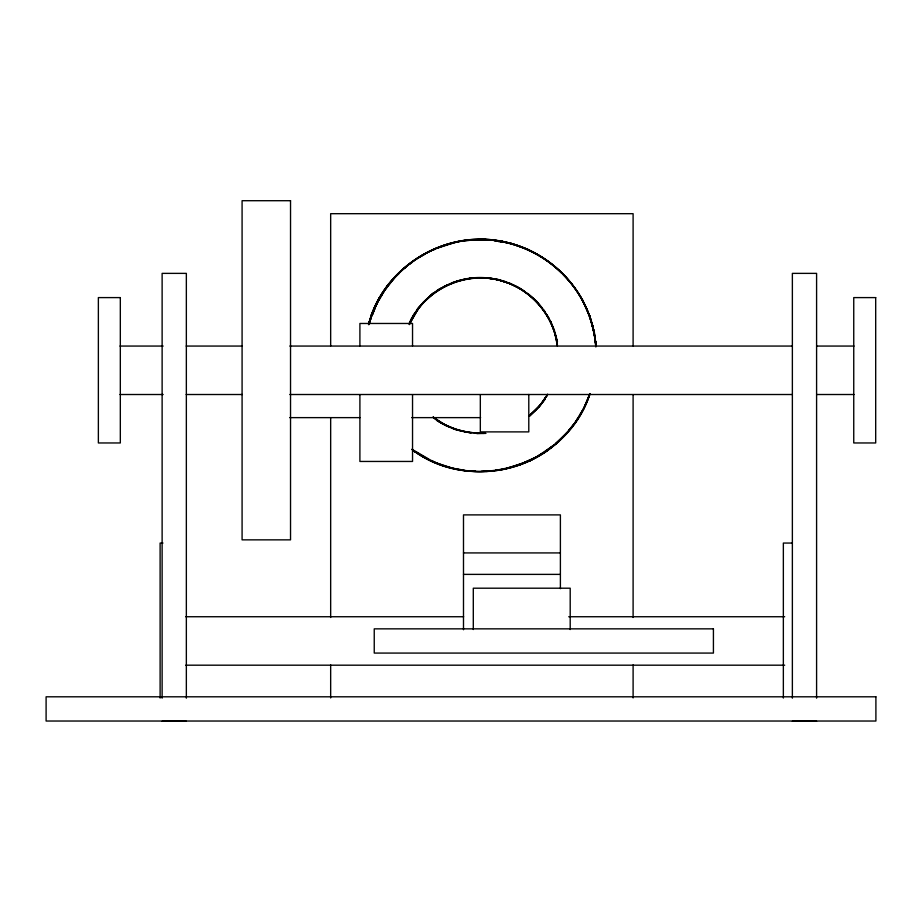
<?xml version="1.0" encoding="UTF-8"?>
<svg xmlns="http://www.w3.org/2000/svg" width="922" height="922" viewBox="0 0 922 922"><rect width="100%" height="100%" fill="white"/><g stroke="black" fill="none" stroke-linecap="round" stroke-linejoin="round"><path stroke-width="1.38" d="M369.1 324.544C381.04 277.441 425.883 241.99 474.254 239.824C525.609 236.481 575.939 271.195 590.933 320.441L594.932 336.968L595.831 346.856M368.512 324.625C382.008 270.469 438.918 232.609 494.1 240.123L495.633 240.377C543.335 246.301 585.193 284.529 593.814 332.035L592.489 325.063L592.754 326.48M368.627 324.44L371.428 314.898M368.95 324.164L371.889 314.69M589.723 394.524C583.81 412.583 572.401 428.419 558.778 441.488L557.637 442.445C519.04 477.757 456.62 481.618 414.07 451.123M369.526 322.135L370.909 318.436M374.874 307.072L368.604 323.991L374.874 307.072C391.435 270.688 427.52 244.549 467.247 240.112L468.399 240.054M589.596 394.236C581.436 418.888 563.884 439.817 542.205 453.866L541.906 454.062C503.354 478.587 450.846 477.227 413.609 450.743M368.604 323.991L368.961 323.023M589.803 393.936C567.906 465.31 471.603 495.437 412.607 449.844M372.592 314.229L375.646 306.323M372.557 314.356L375.577 306.565L372.465 314.483M589.896 393.59L583.903 407.973L575.132 422.553L568.828 430.205M590.138 393.602L583.396 409.23L579.661 415.257M409.829 323.253L418.588 308.225L409.933 323.126M409.841 323.184C421.354 297.172 448.299 279.378 476.593 277.937M411.892 317.871L411.466 318.816L414.912 313.411M409.38 324.636L412.503 317.767L409.771 323.76M409.76 322.55L411.362 319.047M595.912 346.591C593.319 298.025 556.15 254.553 509.117 242.97L508.829 242.901C453.14 227.711 390.651 260.834 371.301 315.07L379.196 298.186L378.435 299.604L388.646 283.999L378.435 299.604M379.115 299.108L372.407 313.157M408.953 323.979C419.706 299.466 443.678 281.775 470.139 278.179L469.955 278.214C504.807 273.327 540.845 294.798 553.108 327.783L556.369 338.835L557.361 345.969M547.38 395.031L539.312 406.556M382.561 293.069L383.056 292.147L374.447 308.017M546.977 395.4L538.644 407.098L529.251 415.914M376.084 305.274L377.501 302.819M378.907 300.376L383.84 291.79M412.618 316.972L415.211 312.535M578.175 417.678L574.441 423.705L563.457 436.705L556.012 443.263M547.656 394.259L543.081 401.589L535.624 410.359L529.124 416.053M412.514 316.592L413.886 314.414M416.295 311.244L421.043 305.205M412.341 318.102C429.041 287.168 467.708 271.056 501.453 280.784L501.165 280.714C530.565 288.817 553.684 315.266 557.395 345.589L554.744 332.819M379.737 297.818C395.918 270.077 423.647 249.021 455.261 242.578M547.645 394.455L541.168 403.963L529.251 415.73M541.479 404.17L529.793 416.053M543 402.096L545.271 398.972M385.419 289.462L395.065 277.268L399.191 273.385M417.47 309.412L422.288 303.396M567.018 432.395L555.908 443.263M417.332 308.974L419.014 307.014M422.725 303.269L434.008 292.839M538.644 407.098L539.704 406.037L529.101 416.248M404.343 268.544L407.432 265.64M423.094 302.404L431.577 294.533L441.119 287.998M553.799 445.165L536.835 456.839M553.88 445.13L544.741 451.792M429.79 295.974L433.686 292.608M409.748 264.026L412.076 262.413M419.037 257.572L425.169 254.08M542.367 453.336L535.267 457.773L519.754 464.723L503.377 469.321L496.347 470.22M436.959 290.534L439.137 289.151M435.092 292.159L443.782 286.696L453.175 282.57M432.764 250.323L435.299 249.067M443.424 286.88L446.893 285.186M495.333 470.358L505.152 468.929L525.298 462.245M527.638 461.138L537.549 456.482L521.449 464.054M436.567 248.433L452.702 243.224M451.515 282.939L461.323 279.839M454.35 282.051L466.878 278.836M458.015 241.898L460.77 241.218M463.812 279.251L466.359 278.847M468.895 278.432L471.43 278.029M492.532 470.762L481.238 471.338M469.344 278.513L473.217 278.018M486.516 471.465L492.129 470.75M469.298 278.548L474.404 277.937M462.176 241.08L469.229 240.423M472.041 240.146L488.994 240.216M485.813 433.386L476.835 433.547M485.617 433.259L476.651 433.409M485.41 239.501L467.247 240.112L485.41 239.501L491.057 240.146M119.975 346.061L163.159 346.061M186.186 346.061L242.325 346.061M289.819 346.061L792.148 346.061M816.615 346.061L854.037 346.061M119.975 394.512L163.159 394.512M186.186 394.512L242.325 394.512M289.819 394.512L792.148 394.512M816.615 394.512L854.037 394.512M289.715 417.631L360.041 417.631M411.708 417.631L480.604 417.631M162.975 543.058L160.117 543.058L160.117 698.058M791.906 543.058L783.354 543.058L783.354 698.058M463.489 552.923L560.392 552.923M463.489 574.383L560.392 574.383M185.76 616.737L463.628 616.737M568.724 616.737L784.691 616.737M185.76 665.188L784.691 665.188M162.122 721.292L186.348 721.292M792.367 721.292L816.592 721.292M475.568 471.326C452.933 470.623 430.528 462.752 412.307 449.302M475.176 471.234L466.716 470.635M479.475 277.995C490.066 277.672 500.554 279.977 510.419 283.734L497.949 279.758L486.574 277.937L488.107 278.19M476.397 433.19L484.085 433.386M486.367 240.123L487.381 240.146M480.742 433.19C463.72 432.96 446.502 427.67 433.133 416.951M470.255 432.844L456.448 429.917M467.143 432.13L478.587 433.248M501.165 241.322L502.329 241.437C535.936 247.949 565.878 269.777 582.37 299.765L582.923 300.987M484.257 239.466L491.299 240.239M493.985 240.527L502.329 241.437L493.869 240.469M494.653 240.515L495.068 240.561C519.778 244.088 543.784 254.945 561.337 272.889M498.583 241.645L501.384 242.025M489.709 278.064L492.475 278.444M487.335 277.914L497.442 279.62M463.927 470.162L452.748 468.272L436.579 463.005L431.519 460.47M462.464 431.323L471.292 432.867M510.811 243.42L494.1 240.123L512.321 243.811L510.811 243.42L528.329 249.655L526.854 249.136M465.748 431.784L455.975 429.352L445.349 424.961M496.624 279.02L506.501 281.925M497.949 279.758L508.944 283.204L518.003 287.606M498.71 279.839L509.682 283.4L519.996 288.54M451.457 427.877L461.196 431.104M453.036 428.626L456.609 430.067M446.916 426.091L454.073 428.961M510.073 283.365L518.245 287.145M428.984 459.214L415.58 451.365M450.247 427.474L439.944 422.276L433.663 417.839M436.855 420.409L442.399 423.659M436.993 420.559L445.868 425.757M433.259 417.274L444.116 424.224M519.317 287.848L524.699 291.375M519.305 288.24C539.278 299.915 553.477 320.545 557.28 343.364L557.142 341.924L557.395 344.482M521.045 289.266C533.826 297.115 544.049 308.697 550.711 322.101L550.146 320.879L554.445 331.643M435.472 419.061L436.74 419.994L433.375 417.309M412.007 449.429L415.349 452.068L411.984 449.383M527.926 293.496L536.569 301.194L542.332 308.098M563.342 274.906C581.217 292.516 591.97 316.569 595.405 341.29L595.704 346.142M543.992 310.08L545.328 312.27M546.665 314.471L549.351 318.862M589.861 316.546L582.37 299.765L589.861 316.546L594.425 332.969L596.015 345.646M550.526 321.144L554.548 330.618M554.871 331.862L557.464 341.832M594.356 334.813L595.923 346.05M594.287 334.847L595.831 343.215M816.592 698.173L816.592 273.373L792.367 273.373L792.367 698.173M633.103 345.888L633.103 213.685L330.664 213.685L330.664 345.888M633.103 394.743L633.103 617.475M633.103 664.9L633.103 697.942M570.199 629.53L570.199 588.201L473.297 588.201L473.297 629.53M560.392 588.674L560.392 514.891L463.489 514.891L463.489 629.738M528.79 394.478L528.79 431.888L480.327 431.888L480.327 394.823M412.537 345.842L412.537 323.472L359.903 323.472L359.903 345.842M412.537 394.616L412.537 461.449L359.903 461.449L359.903 394.616M330.664 417.735L330.664 617.475M330.664 664.9L330.664 697.942M186.348 698.173L186.348 273.373L162.122 273.373L162.122 698.173M558.778 441.488L544.141 452.84L558.778 441.488M530.565 460.412L529.263 461.161L545.363 451.999L530.565 460.412M536.42 457.185L519.754 464.723L536.42 457.185M290.534 200.708L242.083 200.708L242.083 539.854L290.534 539.854L290.534 200.708M120.321 297.599L98.366 297.599L98.366 442.963L120.321 442.963L120.321 297.599M875.693 297.599L853.749 297.599L853.749 442.963L875.693 442.963L875.693 297.599M713.421 628.85L374.24 628.85L374.24 653.076L713.421 653.076L713.421 628.85M875.9 696.802L46.1 696.802L46.1 721.027L875.9 721.027L875.9 696.802M594.079 331.655L589.4 315.289L594.425 332.969L594.079 331.655M595.866 346.027L595.693 341.785L595.854 346.038"/></g></svg>
